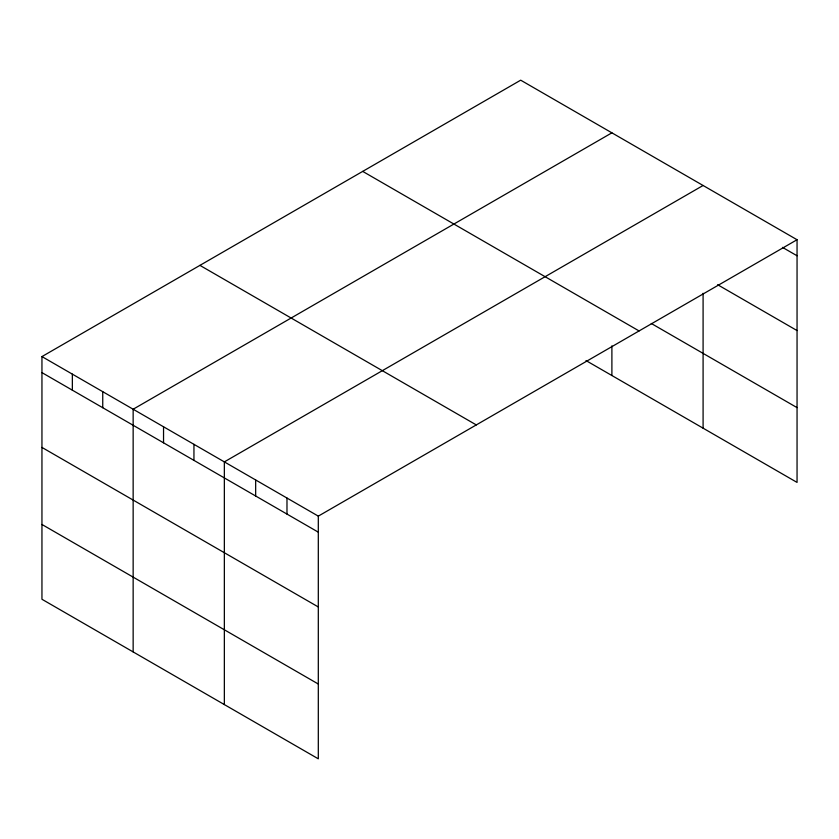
<?xml version="1.0" encoding="UTF-8"?>
<svg xmlns="http://www.w3.org/2000/svg" width="839" height="839" viewBox="0 0 839 839"><rect width="100%" height="100%" fill="white"/><g stroke="black" fill="none" stroke-linecap="round" stroke-linejoin="round"><path stroke-width="1.26" d="M797.05 239.734L520.694 80.177L41.95 356.585L41.95 599.266L318.306 758.823L318.306 516.132L797.05 239.734L797.05 482.415L586 360.571M611.893 132.835L133.149 409.233L133.149 651.913M703.092 185.482L224.349 461.89L224.349 704.571M782.504 247.379L797.05 255.769M717.628 284.715L797.05 330.566M651.295 323.476L797.05 407.628M362.71 171.397L639.066 330.944M199.934 265.376L476.29 424.922M41.95 356.585L318.306 516.132M41.95 372.621L318.306 532.167M41.95 447.418L318.306 606.964M41.95 524.469L318.306 684.026M703.092 293.293L703.092 428.173M611.893 345.857L611.893 375.515M286.98 498.051L286.98 514.087M255.664 479.971L255.664 496.006M193.945 444.334L193.945 460.37M163.542 426.789L163.542 442.824M102.746 391.687L102.746 407.723M72.353 374.131L72.353 390.166"/></g></svg>
